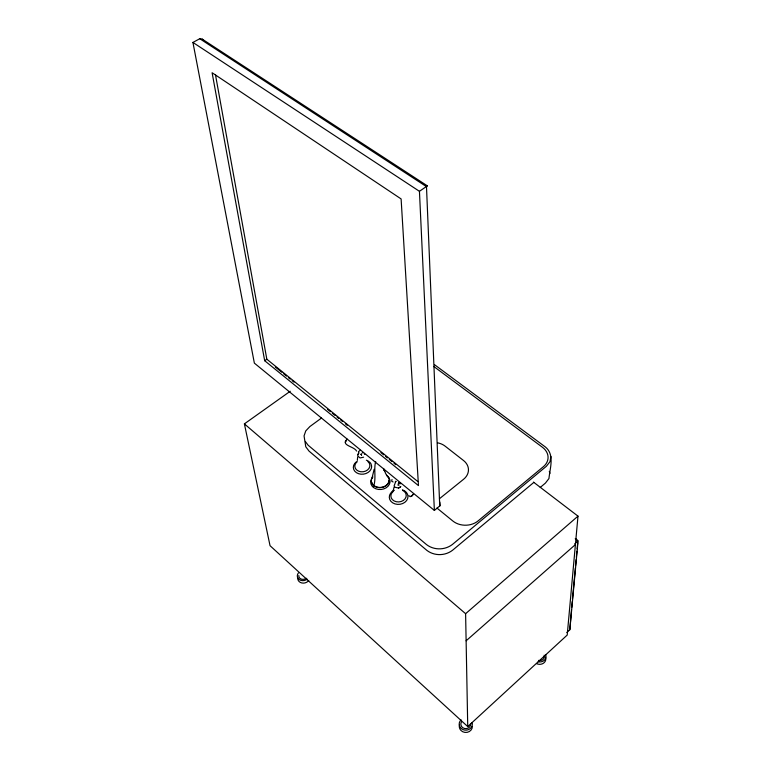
<?xml version="1.0" encoding="UTF-8"?>
<svg xmlns="http://www.w3.org/2000/svg" width="771" height="771" viewBox="0 0 771 771"><rect width="100%" height="100%" fill="white"/><g stroke="black" fill="none" stroke-linecap="round" stroke-linejoin="round"><path stroke-width="1.16" d="M394.039 487.262L392.892 491.898M540.249 487.436L545.425 483.089L548.952 478.54C549.925 468.19 554.898 454.639 545.367 446.978L434.459 364.644M357.725 454.447L358.746 453.165L357.628 455.931L360.076 457.945L363.633 457.174M533.465 482.106L577.99 516.136L567.215 635.063L467.737 726.571L270.043 545.695L244.388 423.867L290.243 391.254M571.465 609.938L569.817 629.753L566.81 632.509M571.687 607.538L572.246 601.544M572.467 599.144L575.359 567.986M575.58 565.586L576.13 559.592M576.351 557.192L576.91 551.198M577.132 548.807L577.691 542.813M569.817 629.753L578.067 540.934L575.233 538.727M374.118 469.317L372.191 477.461M360.982 454.543C362.023 454.35 360.857 453.088 361.609 455.025M400.139 483.725L399.764 482.636L398.173 483.918L398.096 485.335L399.166 484.998M357.33 460.393L357.619 457.27M550.957 456.528L549.974 461.684L546.398 466.262L452.288 544.557C444.848 550.205 434.054 550.349 426.594 544.663L308.121 445.204L304.824 440.839L304.063 435.875L305.759 430.922L309.855 426.565L321.488 418.055M373.318 486.983C376.585 479.379 373.463 469.076 375.689 461.511M577.662 540.828L576.014 538.939M392.015 479.514L391.668 481.152L393.085 481.981M345.822 440.713L345.389 442.342L345.851 440.906M434.381 510.441L254.363 363.131L192.933 42.434L199.766 38.723L202.214 39.128L427.365 185.859L419.443 191.314L434.381 510.441L440.145 505.593L439.807 502.017M395.311 482.154L395.995 481.393M395.166 483.06L394.097 485.932L395.003 487.262L398.559 488.014L400.814 486.491M412.061 495.531L413.295 494.047M413.622 493.98L411.993 495.946L410.22 496.688L408.929 495.714M347.191 439.152C340.136 445.484 354.361 446.351 356.568 451.054M388.844 478.55A8.828 7.035 -5.8 0 0 386.705 475.418L385.163 472.584M362.274 452.799L362.939 452.837M574.79 543.815L577.787 540.924M466.118 640.807L575.417 544.567M467.737 726.571L465.607 613.697L577.99 516.136M533.84 482.395L452.461 550.321C445.079 555.958 434.333 556.093 426.922 550.427L309.055 451.131L305.769 446.775L305.008 441.822M439.441 498.741L463.612 479.244A16.663 13.223 -1.4 0 0 463.554 460.538L445.098 446.13A16.499 12.982 -2.5 0 0 437.706 442.853M264.675 360.712L212.102 72.734L401.113 198.937L418.47 485.614L264.675 360.712L266.833 359.219L215.475 74.758M398.559 488.014L400.245 487.233M392.227 491.3L394.347 490.317M412.283 495.483L411.145 495.955M426.122 186.216L427.365 185.859M361.474 455.063L361.127 454.08M360.327 450.254L358.419 451.7L358.872 452.818M399.58 482.646L400.853 483.687M386.705 475.418L387.37 476.044M199.766 38.723L426.488 186.64L439.749 506.094M192.933 42.434L419.443 191.314M434.015 366.649L542.485 447.305A17.367 13.627 3 0 1 543.478 466.59L478.174 520.849A17.839 14.514 -0.5 0 1 452.799 520.974L436.974 508.07M385.086 471.862L383.563 468.44M202.214 39.128L203.149 39.841M266.833 359.219L417.872 481.596M275.314 366.996L281.858 372.297M283.728 373.81L286.523 376.084M288.393 377.597L290.262 379.11M292.132 380.623L294.002 382.146M327.627 409.411L330.431 411.675M332.301 413.198L335.096 415.463M336.966 416.976L338.835 418.499M340.705 420.012L342.575 421.525M345.379 423.799L347.239 425.313M380.874 452.577L383.669 454.851M385.539 456.365L387.408 457.878M389.278 459.391L392.082 461.665M393.952 463.178L395.812 464.691M244.388 423.867L465.607 613.697M364.298 453.762L364.731 454.398M395.35 482.068L395.716 481.306L395.456 482.232M549.318 471.38L549.925 473.413M470.686 724.133A4.925 4.52 1.7 0 1 464.499 728.489A4.925 4.52 1.7 0 1 461.482 721.858M472.363 726.427A6.553 6.014 1.7 0 1 464.971 732.402A6.553 6.014 1.7 0 1 459.477 724.856M472.093 722.572A6.573 6.023 1.7 0 1 468.566 729.597A6.573 6.023 1.7 0 1 460.383 727.583A6.573 6.023 1.7 0 1 461.106 719.863M306.251 578.231A4.539 3.778 -12.6 0 1 301.268 579.079A4.539 3.778 -12.6 0 1 298.811 575.552M308.718 580.553A6.043 5.031 -12.7 0 1 301.779 582.953A6.043 5.031 -12.7 0 1 297.779 578.038M307.234 579.137A6.052 5.04 -12.6 0 1 299.293 579.609A6.052 5.04 -12.6 0 1 298.348 573.017M402.568 490.327A7.7 6.197 -4.8 0 1 404.977 498.962A7.7 6.197 -4.8 0 1 394.126 500.938A7.7 6.197 -4.8 0 1 392.4 492.187M402.423 489.836A9.358 7.537 -4.8 0 1 406.606 500.562A9.358 7.537 -4.8 0 1 392.728 502.875A9.358 7.537 -4.8 0 1 392.237 491.532M371.429 464.99A9.185 7.247 -6.6 0 1 365.984 473.529A9.185 7.247 -6.6 0 1 354.747 471.187A9.185 7.247 -6.6 0 1 356.337 461.848M366.35 460.21A9.185 7.247 -6.6 0 1 368.393 461.154M369.242 461.762A9.185 7.247 -6.6 0 1 371.102 464.113M367.921 461.569A7.556 5.956 -6.6 0 1 367.449 470.031A7.556 5.956 -6.6 0 1 356.79 470.108A7.556 5.956 -6.6 0 1 357.301 461.636M387.476 476.208A9.715 7.749 -5.8 0 1 388.121 486.164A9.715 7.749 -5.8 0 1 375.94 488.824A9.715 7.749 -5.8 0 1 371.13 479.784M389.066 480.372A8.828 7.035 -5.8 0 1 381.086 487.445A8.828 7.035 -5.8 0 1 371.67 482.309M371.853 478.656A8.828 7.035 -5.8 0 1 372.827 476.96M386.849 475.293A9.021 7.19 -5.8 0 1 386.946 485.026A9.021 7.19 -5.8 0 1 374.812 486.376A9.021 7.19 -5.8 0 1 372.653 476.863M544.181 655.225A4.79 4.192 8.3 0 1 543.131 659.292A4.79 4.192 8.3 0 1 538.563 660.39M545.531 657.258A6.37 5.59 8.4 0 1 543.536 663.176A6.37 5.59 8.4 0 1 536.5 663.58M545.704 654.858A6.39 5.599 8.3 0 1 544.307 660.294A6.39 5.599 8.3 0 1 538.206 661.749M384.372 470.676L384.006 469.905L384.372 470.715M398.752 482.434L398.993 483.041L398.752 482.434M396.747 480.612L396.747 480.612"/></g></svg>
